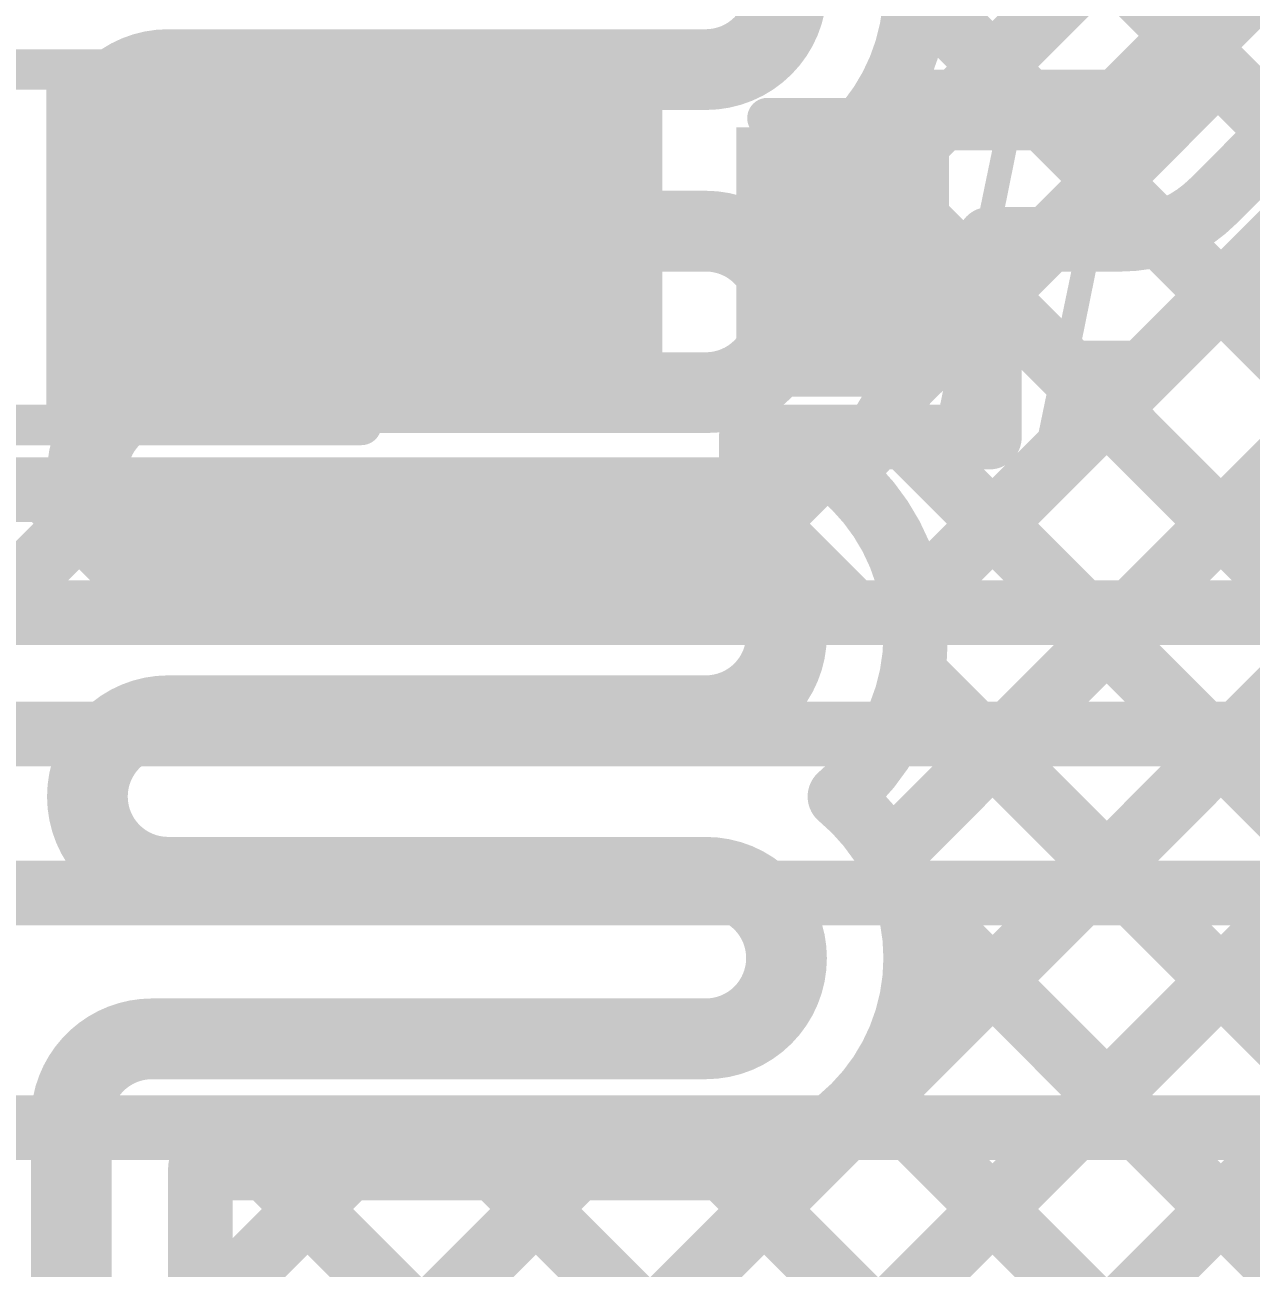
# Model space of a CAD drawing. Header units: millimetres. Extents: x -0.64 to 2.98, y -0.65 to 2.86.
# Drawn here: x 2.2906 to 2.4425, y 0.1896 to 0.3435 of the extents above; entities that cross this region are included whole.
import ezdxf

# ---------------------------------------------------------------- set-up
doc = ezdxf.new("R2010")
doc.units = ezdxf.units.MM
doc.header["$MEASUREMENT"] = 0
for name, color, linetype in [('BottomLayer', 5, 'Continuous'), ('Mechanical2', 216, 'Continuous'), ('TopLayer', 1, 'Continuous'), ('TopOverlay', 2, 'Continuous'), ('TopPaste', 8, 'Continuous'), ('TopSolder', 216, 'Continuous')]:
    doc.layers.add(name, color=color, linetype=linetype)
doc.styles.add('Arial', font='', dxfattribs={"height": 0.2})
doc.styles.get('Arial').set_extended_font_data('Arial')

# ---------------------------------------------------------------- blocks, each defined once
blk = doc.blocks.new('C___0402_28')
at = {"layer": 'TopLayer'}
for points in [[(-0.0275, -0.0125), (-0.0275, 0.0125), (-0.009499999999999998, 0.0125), (-0.009500000000000001, -0.0125)], [(0.009499999999999998, -0.0125), (0.009500000000000001, 0.0125), (0.0275, 0.0125), (0.0275, -0.0125)]]:
    blk.add_hatch(color=1, dxfattribs=at).paths.add_polyline_path(points)
at = {"layer": 'TopPaste'}
for points in [[(-0.0275, -0.0125), (-0.0275, 0.0125), (-0.009499999999999998, 0.0125), (-0.009500000000000001, -0.0125)], [(0.009499999999999998, -0.0125), (0.009500000000000001, 0.0125), (0.0275, 0.0125), (0.0275, -0.0125)]]:
    blk.add_hatch(color=8, dxfattribs=at).paths.add_polyline_path(points)
at = {"layer": 'TopSolder'}
for points in [[(-0.0298622, -0.0148622), (-0.0298622, 0.0148622), (-0.007137799999999999, 0.0148622), (-0.007137800000000001, -0.0148622)], [(0.007137799999999999, -0.0148622), (0.007137800000000001, 0.0148622), (0.0298622, 0.0148622), (0.0298622, -0.0148622)]]:
    blk.add_hatch(color=216, dxfattribs=at).paths.add_polyline_path(points)
at = {"layer": 'TopOverlay', "const_width": 0.005}
for points in [[(-0.031, 0.016), (-0.031, -0.016)], [(-0.011, 0.016), (-0.031, 0.016)], [(0.031, 0.016), (0.011, 0.016)], [(0.031, 0.016), (0.031, -0.016)], [(-0.011, -0.016), (-0.031, -0.016)], [(0.031, -0.016), (0.011, -0.016)]]:
    blk.add_lwpolyline(points, dxfattribs=at)
at = {"layer": 'TopOverlay', "const_width": 0.0025}
for points in [[(-0.03225, 0.016, 1), (-0.02975, 0.016, 1)], [(-0.03225, 0.016, 1), (-0.02975, 0.016, 1)], [(-0.01225, 0.016, 1), (-0.00975, 0.016, 1)], [(0.00975, 0.016, 1), (0.01225, 0.016, 1)], [(0.02975, 0.016, 1), (0.03225, 0.016, 1)], [(0.02975, 0.016, 1), (0.03225, 0.016, 1)], [(-0.03225, -0.016, 1), (-0.02975, -0.016, 1)], [(-0.03225, -0.016, 1), (-0.02975, -0.016, 1)], [(-0.01225, -0.016, 1), (-0.00975, -0.016, 1)], [(0.00975, -0.016, 1), (0.01225, -0.016, 1)], [(0.02975, -0.016, 1), (0.03225, -0.016, 1)], [(0.02975, -0.016, 1), (0.03225, -0.016, 1)]]:
    blk.add_lwpolyline(points, format="xyb", close=True, dxfattribs=at)
blk = doc.blocks.new('SOLDER_BRIDGE_297')
at = {"layer": 'TopLayer'}
for points in [[(-0.045, -0.0175), (-0.045, 0.0175), (-0.015, 0.0175), (-0.015, -0.0175)], [(0.015, -0.0175), (0.015, 0.0175), (0.045, 0.0175), (0.045, -0.0175)]]:
    blk.add_hatch(color=1, dxfattribs=at).paths.add_polyline_path(points)
at = {"layer": 'TopPaste'}
for points in [[(-0.045, -0.0175), (-0.045, 0.0175), (-0.015, 0.0175), (-0.015, -0.0175)], [(0.015, -0.0175), (0.015, 0.0175), (0.045, 0.0175), (0.045, -0.0175)]]:
    blk.add_hatch(color=8, dxfattribs=at).paths.add_polyline_path(points)
at = {"layer": 'TopSolder'}
for points in [[(-0.049, -0.0215), (-0.049, 0.0215), (-0.011, 0.0215), (-0.011, -0.0215)], [(0.011, -0.0215), (0.011, 0.0215), (0.049, 0.0215), (0.049, -0.0215)]]:
    blk.add_hatch(color=216, dxfattribs=at).paths.add_polyline_path(points)
at = {"layer": 'TopOverlay', "const_width": 0.005}
for points in [[(-0.05, 0.022), (-0.05, -0.022)], [(0.05, 0.022), (-0.05, 0.022)], [(0.05, 0.022), (0.05, -0.022)], [(0.05, -0.022), (-0.05, -0.022)]]:
    blk.add_lwpolyline(points, dxfattribs=at)
at = {"layer": 'TopOverlay', "const_width": 0.0025}
for points in [[(-0.05125, 0.022, 1), (-0.04875, 0.022, 1)], [(-0.05125, 0.022, 1), (-0.04875, 0.022, 1)], [(0.04875, 0.022, 1), (0.05125, 0.022, 1)], [(0.04875, 0.022, 1), (0.05125, 0.022, 1)], [(-0.05125, -0.022, 1), (-0.04875, -0.022, 1)], [(-0.05125, -0.022, 1), (-0.04875, -0.022, 1)], [(0.04875, -0.022, 1), (0.05125, -0.022, 1)], [(0.04875, -0.022, 1), (0.05125, -0.022, 1)]]:
    blk.add_lwpolyline(points, format="xyb", close=True, dxfattribs=at)

msp = doc.modelspace()

# ---------------------------------------------------------------- hatches: boundary and pattern name
at = {"layer": 'TopLayer'}
msp.add_hatch(color=1, dxfattribs=at).paths.add_polyline_path([(2.2965462, 0.2969996), (2.3695462, 0.2969996), (2.3695462, 0.3369996), (2.2965462, 0.3369996)])

# ---------------------------------------------------------------- linework, layer by layer
at = {"layer": 'BottomLayer'}
for points, const_width in [([(2.3735007, 0.16), (2.7697497, 0.5562489)], 0.008), ([(2.3994906, 0.1577056), (2.7556075, 0.5138225)], 0.008), ([(2.4197003, 0.3566723), (2.4485302, 0.3278424)], 0.008), ([(2.3956988, 0.3236196), (2.4242259, 0.3521467)], 0.008), ([(2.4009129, 0.3478794), (2.5187896, 0.2300028)], 0.008), ([(2.308311, 0.3380005), (2.3749132, 0.3380005)], 0.01), ([(2.3992715, 0.298908), (2.438368, 0.3380045)], 0.008), ([(2.3920557, 0.3284523), (2.5003597, 0.2201483)], 0.008), ([(2.4006097, 0.2719619), (2.4532281, 0.3245803)], 0.008), ([(2.3159429, 0.1307265), (2.5083586, 0.3231422)], 0.008), ([(2.397612, 0.2406799), (2.4800743, 0.3231422)], 0.008), ([(2.308311, 0.3180005), (2.3749132, 0.3180005)], 0.01), ([(2.308311, 0.2980005), (2.3749132, 0.2980005)], 0.01), ([(2.3973539, 0.2948698), (2.5516315, 0.1405922)], 0.008), ([(2.308311, 0.2780005), (2.3749132, 0.2780005)], 0.01), ([(2.4005085, 0.2634309), (2.5391687, 0.1247707)], 0.008), ([(2.308311, 0.2580005), (2.3749132, 0.2580005)], 0.01), ([(2.308311, 0.2380005), (2.3749132, 0.2380005)], 0.01), ([(2.3996505, 0.2360046), (2.5265545, 0.1091006)], 0.008), ([(2.306311, 0.2180005), (2.3749132, 0.2180005)], 0.01), ([(2.395391, 0.2119798), (2.5139403, 0.0934305)], 0.008), ([(2.296311, 0.143), (2.296311, 0.2080005)], 0.01), ([(2.312311, 0.1836632), (2.3306483, 0.2020005)], 0.008), ([(2.312311, 0.2020005), (2.3749132, 0.2020005)], 0.008), ([(2.312311, 0.1645246), (2.312311, 0.2020005)], 0.008), ([(2.3169756, 0.1600435), (2.3589326, 0.2020005)], 0.008), ([(2.3205174, 0.2020005), (2.3626444, 0.1598735)], 0.008), ([(2.3488017, 0.2020005), (2.3900869, 0.1607153)], 0.008), ([(2.377002, 0.2020845), (2.5013261, 0.0777604)], 0.008)]:
    msp.add_lwpolyline(points, dxfattribs=dict(at, const_width=const_width))
for points, const_width in [([(2.3749132, 0.3580005, -0.9999999999999999), (2.3749132, 0.3380005)], 0.01), ([(2.4009132, 0.3480005, -0.2229990601270903), (2.3915264, 0.3280005)], 0.008), ([(2.308311, 0.3180005, -0.9999999999999999), (2.308311, 0.3380005)], 0.01), ([(2.3915264, 0.3280005, -0.2229990601270903), (2.4009132, 0.3080005)], 0.008), ([(2.3749132, 0.3180005, -0.9999999999999999), (2.3749132, 0.2980005)], 0.01), ([(2.4009132, 0.3080005, -0.2229990601270903), (2.3915264, 0.2880005)], 0.008), ([(2.308311, 0.2780005, -0.9999999999999999), (2.308311, 0.2980005)], 0.01), ([(2.3915264, 0.2880005, -0.2229990601270903), (2.4009132, 0.2680005)], 0.008), ([(2.3749132, 0.2780005, -0.9999999999999999), (2.3749132, 0.2580005)], 0.01), ([(2.4009132, 0.2680005, -0.2229990601270903), (2.3915264, 0.2480005)], 0.008), ([(2.308311, 0.2380005, -0.9999999999999999), (2.308311, 0.2580005)], 0.01), ([(2.3915264, 0.2480005, -0.2229990601270903), (2.4009132, 0.2280005)], 0.008), ([(2.3749132, 0.2380005, -0.9999999999999999), (2.3749132, 0.2180005)], 0.01), ([(2.4009132, 0.2280005, -0.4142135623730951), (2.3749132, 0.2020005)], 0.008), ([(2.296311, 0.2080005, -0.4142135623730951), (2.306311, 0.2180005)], 0.01)]:
    msp.add_lwpolyline(points, format="xyb", dxfattribs=dict(at, const_width=const_width))
for points, const_width in [([(2.305811, 0.3380005, 1), (2.310811, 0.3380005, 1)], 0.005), ([(2.305811, 0.3380005, 1), (2.310811, 0.3380005, 1)], 0.005), ([(2.3724132, 0.3380005, 1), (2.3774132, 0.3380005, 1)], 0.005), ([(2.3724132, 0.3380005, 1), (2.3774132, 0.3380005, 1)], 0.005), ([(2.436368, 0.3380045, 1), (2.440368, 0.3380045, 1)], 0.004), ([(2.3895264, 0.3280005, 1), (2.3935264, 0.3280005, 1)], 0.004), ([(2.3895264, 0.3280005, 1), (2.3935264, 0.3280005, 1)], 0.004), ([(2.3900557, 0.3284523, 1), (2.3940557, 0.3284523, 1)], 0.004), ([(2.3936988, 0.3236196, 1), (2.3976988, 0.3236196, 1)], 0.004), ([(2.305811, 0.3180005, 1), (2.310811, 0.3180005, 1)], 0.005), ([(2.305811, 0.3180005, 1), (2.310811, 0.3180005, 1)], 0.005), ([(2.3724132, 0.3180005, 1), (2.3774132, 0.3180005, 1)], 0.005), ([(2.3724132, 0.3180005, 1), (2.3774132, 0.3180005, 1)], 0.005), ([(2.3989132, 0.3080005, 1), (2.4029132, 0.3080005, 1)], 0.004), ([(2.3989132, 0.3080005, 1), (2.4029132, 0.3080005, 1)], 0.004), ([(2.305811, 0.2980005, 1), (2.310811, 0.2980005, 1)], 0.005), ([(2.305811, 0.2980005, 1), (2.310811, 0.2980005, 1)], 0.005), ([(2.3724132, 0.2980005, 1), (2.3774132, 0.2980005, 1)], 0.005), ([(2.3724132, 0.2980005, 1), (2.3774132, 0.2980005, 1)], 0.005), ([(2.3972715, 0.298908, 1), (2.4012715, 0.298908, 1)], 0.004), ([(2.3953539, 0.2948698, 1), (2.3993539, 0.2948698, 1)], 0.004), ([(2.3895264, 0.2880005, 1), (2.3935264, 0.2880005, 1)], 0.004), ([(2.3895264, 0.2880005, 1), (2.3935264, 0.2880005, 1)], 0.004), ([(2.305811, 0.2780005, 1), (2.310811, 0.2780005, 1)], 0.005), ([(2.305811, 0.2780005, 1), (2.310811, 0.2780005, 1)], 0.005), ([(2.3724132, 0.2780005, 1), (2.3774132, 0.2780005, 1)], 0.005), ([(2.3724132, 0.2780005, 1), (2.3774132, 0.2780005, 1)], 0.005), ([(2.3986097, 0.2719619, 1), (2.4026097, 0.2719619, 1)], 0.004), ([(2.3989132, 0.2680005, 1), (2.4029132, 0.2680005, 1)], 0.004), ([(2.3989132, 0.2680005, 1), (2.4029132, 0.2680005, 1)], 0.004), ([(2.3985085, 0.2634309, 1), (2.4025085, 0.2634309, 1)], 0.004), ([(2.305811, 0.2580005, 1), (2.310811, 0.2580005, 1)], 0.005), ([(2.305811, 0.2580005, 1), (2.310811, 0.2580005, 1)], 0.005), ([(2.3724132, 0.2580005, 1), (2.3774132, 0.2580005, 1)], 0.005), ([(2.3724132, 0.2580005, 1), (2.3774132, 0.2580005, 1)], 0.005), ([(2.3895264, 0.2480005, 1), (2.3935264, 0.2480005, 1)], 0.004), ([(2.3895264, 0.2480005, 1), (2.3935264, 0.2480005, 1)], 0.004), ([(2.395612, 0.2406799, 1), (2.399612, 0.2406799, 1)], 0.004), ([(2.305811, 0.2380005, 1), (2.310811, 0.2380005, 1)], 0.005), ([(2.305811, 0.2380005, 1), (2.310811, 0.2380005, 1)], 0.005), ([(2.3724132, 0.2380005, 1), (2.3774132, 0.2380005, 1)], 0.005), ([(2.3724132, 0.2380005, 1), (2.3774132, 0.2380005, 1)], 0.005), ([(2.3976505, 0.2360046, 1), (2.4016505, 0.2360046, 1)], 0.004), ([(2.3989132, 0.2280005, 1), (2.4029132, 0.2280005, 1)], 0.004), ([(2.3989132, 0.2280005, 1), (2.4029132, 0.2280005, 1)], 0.004), ([(2.303811, 0.2180005, 1), (2.308811, 0.2180005, 1)], 0.005), ([(2.303811, 0.2180005, 1), (2.308811, 0.2180005, 1)], 0.005), ([(2.3724132, 0.2180005, 1), (2.3774132, 0.2180005, 1)], 0.005), ([(2.3724132, 0.2180005, 1), (2.3774132, 0.2180005, 1)], 0.005), ([(2.393391, 0.2119798, 1), (2.397391, 0.2119798, 1)], 0.004), ([(2.293811, 0.2080005, 1), (2.298811, 0.2080005, 1)], 0.005), ([(2.293811, 0.2080005, 1), (2.298811, 0.2080005, 1)], 0.005), ([(2.310311, 0.2020005, 1), (2.314311, 0.2020005, 1)], 0.004), ([(2.310311, 0.2020005, 1), (2.314311, 0.2020005, 1)], 0.004), ([(2.3185174, 0.2020005, 1), (2.3225174, 0.2020005, 1)], 0.004), ([(2.3286483, 0.2020005, 1), (2.3326483, 0.2020005, 1)], 0.004), ([(2.3468017, 0.2020005, 1), (2.3508017, 0.2020005, 1)], 0.004), ([(2.3569326, 0.2020005, 1), (2.3609326, 0.2020005, 1)], 0.004), ([(2.3729132, 0.2020005, 1), (2.3769132, 0.2020005, 1)], 0.004), ([(2.3729132, 0.2020005, 1), (2.3769132, 0.2020005, 1)], 0.004), ([(2.375002, 0.2020845, 1), (2.379002, 0.2020845, 1)], 0.004)]:
    msp.add_lwpolyline(points, format="xyb", close=True, dxfattribs=dict(at, const_width=const_width))
at = {"layer": 'Mechanical2', "const_width": 0.01}
msp.add_lwpolyline([(1.7578269, 2.8091652, -6.230382161824239), (0.6489649, 2.810288)], format="xyb", dxfattribs=at)
at = {"layer": 'TopLayer'}
for points, const_width in [([(2.4276795, 0.2707474), (2.5663059, 0.4093738)], 0.008), ([(2.3993952, 0.2707474), (2.5340719, 0.4054241)], 0.008), ([(2.4264264, 0.3329998), (2.4440001, 0.3505735)], 0.01), ([(2.437754, 0.3217), (2.4552999, 0.3392459)], 0.008), ([(2.3940462, 0.3271418), (2.3999041, 0.3329997)], 0.01), ([(2.3999041, 0.3329997), (2.4164727, 0.3329997)], 0.01), ([(2.4164727, 0.3329997), (2.4164728, 0.3329998)], 0.01), ([(2.4164728, 0.3329998), (2.4264264, 0.3329998)], 0.01), ([(2.3940462, 0.32), (2.3940462, 0.3271418)], 0.01), ([(2.3900462, 0.316), (2.3940462, 0.32)], 0.01), ([(2.4100462, 0.3096827), (2.4173633, 0.3169998)], 0.008), ([(2.4100462, 0.2925), (2.4100462, 0.3169997)], 0.008), ([(2.4100462, 0.3169997), (2.4164727, 0.3169997)], 0.008), ([(2.4165293, 0.3169998), (2.4264264, 0.3169998)], 0.008), ([(2.4310959, 0.3176964), (2.4780449, 0.2707474)], 0.008), ([(2.4100462, 0.3104618), (2.4497606, 0.2707474)], 0.008), ([(2.3711109, 0.2707474), (2.3928635, 0.2925)], 0.008), ([(2.3805462, 0.2859996), (2.3805462, 0.2925)], 0.008), ([(2.3805462, 0.2925), (2.4100462, 0.2925)], 0.008), ([(2.3997237, 0.2925), (2.4214763, 0.2707474)], 0.008), ([(2.2855462, 0.2859996), (2.3805462, 0.2859996)], 0.008), ([(2.286258, 0.2707474), (2.3015102, 0.2859996)], 0.008), ([(2.2930869, 0.2859996), (2.3083391, 0.2707474)], 0.008), ([(2.3145423, 0.2707474), (2.3297945, 0.2859996)], 0.008), ([(2.3213712, 0.2859996), (2.3366234, 0.2707474)], 0.008), ([(2.3428266, 0.2707474), (2.3580788, 0.2859996)], 0.008), ([(2.3496555, 0.2859996), (2.3649077, 0.2707474)], 0.008), ([(2.3779398, 0.2859996), (2.393192, 0.2707474)], 0.008), ([(2.2440956, 0.2707474), (2.5595342, 0.2707474)], 0.008), ([(2.1018653, 0.2557474), (2.5657474, 0.2557474)], 0.008), ([(2.1018653, 0.2360624), (2.5900624, 0.2360624)], 0.008), ([(2.2531612, 0.207), (2.519, 0.207)], 0.008)]:
    msp.add_lwpolyline(points, dxfattribs=dict(at, const_width=const_width))
for points, const_width in [([(2.3974041, 0.3329997, 1), (2.4024041, 0.3329997, 1)], 0.005), ([(2.3974041, 0.3329997, 1), (2.4024041, 0.3329997, 1)], 0.005), ([(2.4139727, 0.3329997, 1), (2.4189727, 0.3329997, 1)], 0.005), ([(2.4139727, 0.3329997, 1), (2.4189727, 0.3329997, 1)], 0.005), ([(2.4139728, 0.3329998, 1), (2.4189728, 0.3329998, 1)], 0.005), ([(2.4139728, 0.3329998, 1), (2.4189728, 0.3329998, 1)], 0.005), ([(2.4239264, 0.3329998, 1), (2.4289264, 0.3329998, 1)], 0.005), ([(2.4239264, 0.3329998, 1), (2.4289264, 0.3329998, 1)], 0.005), ([(2.3915462, 0.3271418, 1), (2.3965462, 0.3271418, 1)], 0.005), ([(2.3915462, 0.3271418, 1), (2.3965462, 0.3271418, 1)], 0.005), ([(2.3915462, 0.32, 1), (2.3965462, 0.32, 1)], 0.005), ([(2.3915462, 0.32, 1), (2.3965462, 0.32, 1)], 0.005), ([(2.4357401, 0.3216861, 1), (2.4397401, 0.3216861, 1)], 0.004), ([(2.435754, 0.3217, 1), (2.439754, 0.3217, 1)], 0.004), ([(2.435754, 0.3217, 1), (2.439754, 0.3217, 1)], 0.004), ([(2.3875462, 0.316, 1), (2.3925462, 0.316, 1)], 0.005), ([(2.4080462, 0.3169997, 1), (2.4120462, 0.3169997, 1)], 0.004), ([(2.4080462, 0.3169997, 1), (2.4120462, 0.3169997, 1)], 0.004), ([(2.4144727, 0.3169997, 1), (2.4184727, 0.3169997, 1)], 0.004), ([(2.4145293, 0.3169998, 1), (2.4185293, 0.3169998, 1)], 0.004), ([(2.4153633, 0.3169998, 1), (2.4193633, 0.3169998, 1)], 0.004), ([(2.4244264, 0.3169998, 1), (2.4284264, 0.3169998, 1)], 0.004), ([(2.4244264, 0.3169998, 1), (2.4284264, 0.3169998, 1)], 0.004), ([(2.4244264, 0.3169998, 1), (2.4284264, 0.3169998, 1)], 0.004), ([(2.4290959, 0.3176964, 1), (2.4330959, 0.3176964, 1)], 0.004), ([(2.4080462, 0.3104618, 1), (2.4120462, 0.3104618, 1)], 0.004), ([(2.4080462, 0.3096827, 1), (2.4120462, 0.3096827, 1)], 0.004), ([(2.3785462, 0.2925, 1), (2.3825462, 0.2925, 1)], 0.004), ([(2.3785462, 0.2925, 1), (2.3825462, 0.2925, 1)], 0.004), ([(2.3908635, 0.2925, 1), (2.3948635, 0.2925, 1)], 0.004), ([(2.3977237, 0.2925, 1), (2.4017237, 0.2925, 1)], 0.004), ([(2.4080462, 0.2925, 1), (2.4120462, 0.2925, 1)], 0.004), ([(2.4080462, 0.2925, 1), (2.4120462, 0.2925, 1)], 0.004), ([(2.2910869, 0.2859996, 1), (2.2950869, 0.2859996, 1)], 0.004), ([(2.2995102, 0.2859996, 1), (2.3035102, 0.2859996, 1)], 0.004), ([(2.3193712, 0.2859996, 1), (2.3233712, 0.2859996, 1)], 0.004), ([(2.3277945, 0.2859996, 1), (2.3317945, 0.2859996, 1)], 0.004), ([(2.3476555, 0.2859996, 1), (2.3516555, 0.2859996, 1)], 0.004), ([(2.3560788, 0.2859996, 1), (2.3600788, 0.2859996, 1)], 0.004), ([(2.3759398, 0.2859996, 1), (2.3799398, 0.2859996, 1)], 0.004), ([(2.3785462, 0.2859996, 1), (2.3825462, 0.2859996, 1)], 0.004), ([(2.3785462, 0.2859996, 1), (2.3825462, 0.2859996, 1)], 0.004), ([(2.3063391, 0.2707474, 1), (2.3103391, 0.2707474, 1)], 0.004), ([(2.3125423, 0.2707474, 1), (2.3165423, 0.2707474, 1)], 0.004), ([(2.3346234, 0.2707474, 1), (2.3386234, 0.2707474, 1)], 0.004), ([(2.3408266, 0.2707474, 1), (2.3448266, 0.2707474, 1)], 0.004), ([(2.3629077, 0.2707474, 1), (2.3669077, 0.2707474, 1)], 0.004), ([(2.3691109, 0.2707474, 1), (2.3731109, 0.2707474, 1)], 0.004), ([(2.391192, 0.2707474, 1), (2.395192, 0.2707474, 1)], 0.004), ([(2.3973952, 0.2707474, 1), (2.4013952, 0.2707474, 1)], 0.004), ([(2.4194763, 0.2707474, 1), (2.4234763, 0.2707474, 1)], 0.004), ([(2.4256795, 0.2707474, 1), (2.4296795, 0.2707474, 1)], 0.004)]:
    msp.add_lwpolyline(points, format="xyb", close=True, dxfattribs=dict(at, const_width=const_width))
at = {"layer": 'TopLayer', "const_width": 0.008}
for points in [[(2.437754, 0.3217, -0.1992309445672491), (2.4264264, 0.3169998)], [(2.4377401, 0.3216861, -0.198912367379658), (2.4264264, 0.3169998)]]:
    msp.add_lwpolyline(points, format="xyb", dxfattribs=at)

# ---------------------------------------------------------------- block references
at = {"rotation": 180}
for name, p in [('SOLDER_BRIDGE_297', (2.2822383, 0.3159995)), ('C___0402_28', (2.3715462, 0.316))]:
    msp.add_blockref(name, p, dxfattribs=at)

# ---------------------------------------------------------------- texts
at = {"layer": 'TopOverlay', "style": 'Arial'}
for p in [(2.4299998, 0.3825708), (2.4299998, 0.3295708)]:
    msp.add_text('#', height=0.04, rotation=180, dxfattribs=at).set_placement(p)

doc.saveas('drawing.dxf')
